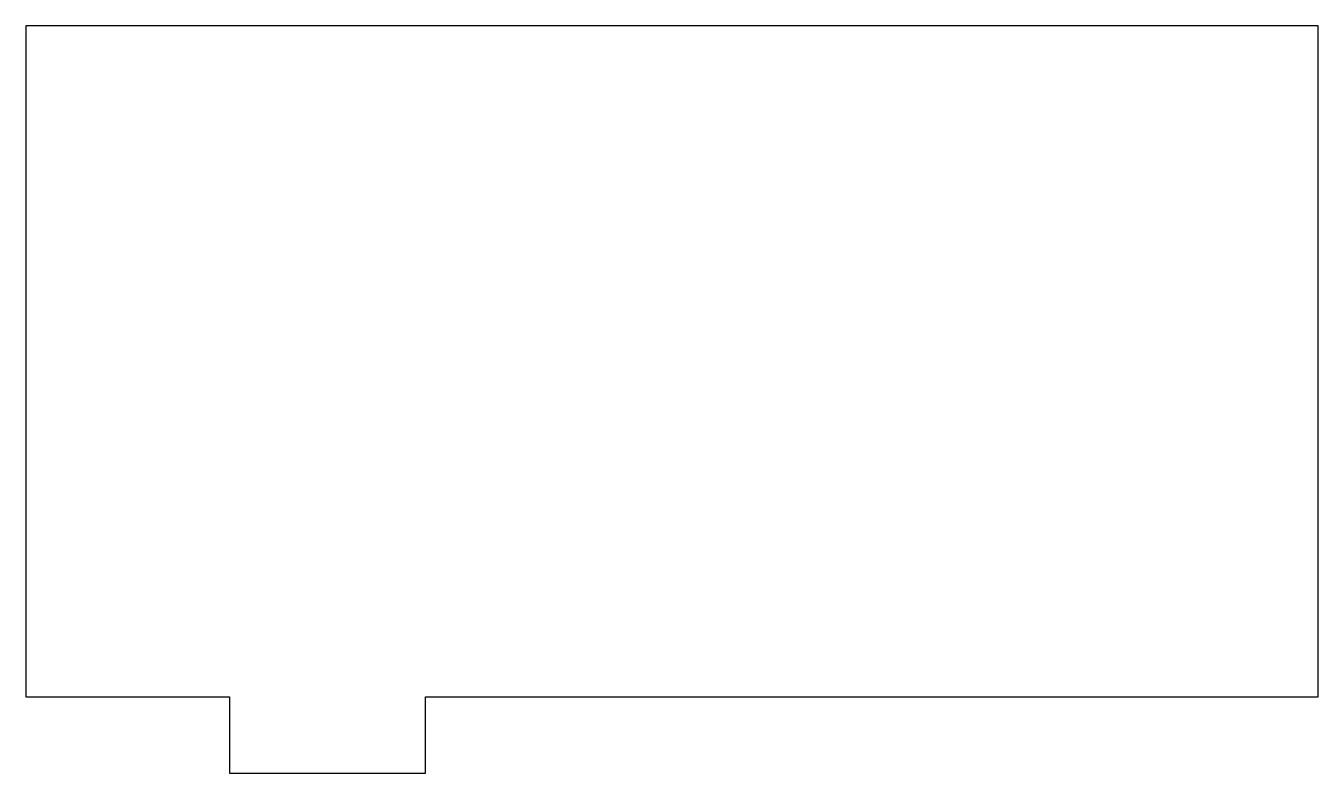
# Model space of a CAD drawing. Header units: metres. Extents: x 0 to 50.8, y -3 to 26.4.
import ezdxf

# ---------------------------------------------------------------- set-up
doc = ezdxf.new("R2010")
doc.units = ezdxf.units.M

msp = doc.modelspace()

# ---------------------------------------------------------------- linework, layer by layer
for p, q in [((50.8, 26.4), (0, 26.4)), ((0, 26.4), (0, 0)), ((50.8, 0), (50.8, 26.4)), ((0, 0), (8.00999, 0)), ((8.00999, 0), (8.00999, -3)), ((15.71, -3), (15.71, 0)), ((15.71, 0), (50.8, 0)), ((8.00999, -3), (15.71, -3))]:
    msp.add_line(p, q)

doc.saveas('drawing.dxf')
